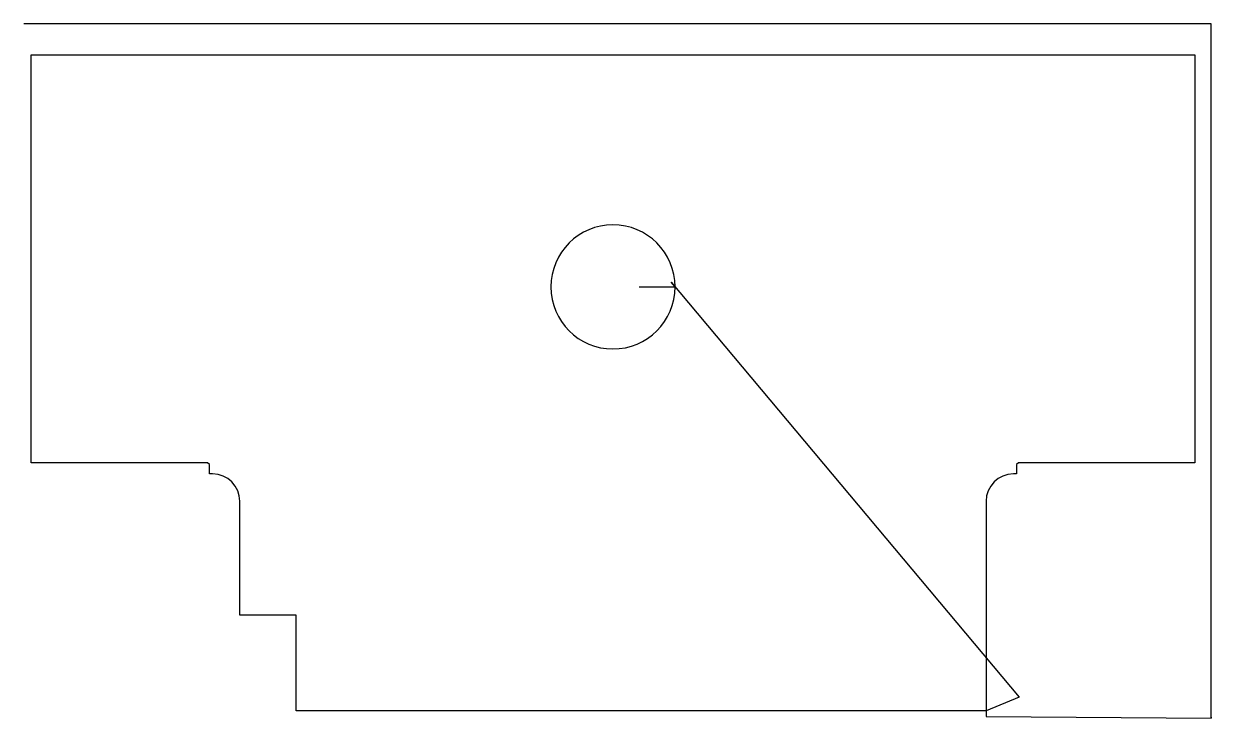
# Model space of a CAD drawing. Header units: metres. Extents: x 922 to 1975, y 0 to 615.
import ezdxf

# ---------------------------------------------------------------- set-up
doc = ezdxf.new("R2010")
doc.units = ezdxf.units.M

msp = doc.modelspace()

# ---------------------------------------------------------------- linework, layer by layer
at = {"layer": 'TOOL_0'}
for p, q in [((923.391, 615.345), (922.391, 615.345)), ((1975.04, 615.345), (923.391, 615.345)), ((1975.04, 1), (1975.04, 615.345)), ((928.953, 226.451), (928.953, 587.951)), ((928.953, 587.951), (1960.453, 587.951)), ((1960.453, 587.951), (1960.453, 226.451)), ((1467.994, 382.201), (1499.703, 382.201)), ((1499.703, 382.201), (1496.25, 386.485)), ((1496.25, 386.485), (1804.827, 18.546)), ((1085.321, 226.451), (928.953, 226.451)), ((1086.953, 224.819), (1085.321, 226.451)), ((1086.953, 216.451), (1086.953, 224.819)), ((1804.085, 226.451), (1802.453, 224.819)), ((1802.453, 224.819), (1802.453, 216.451)), ((1960.453, 226.451), (1804.085, 226.451)), ((1089.703, 216.451), (1086.953, 216.451)), ((1802.453, 216.451), (1799.703, 216.451)), ((1113.953, 91.451), (1113.953, 192.201)), ((1775.453, 192.201), (1775.453, 6.451)), ((1163.953, 91.451), (1113.953, 91.451)), ((1163.953, 6.451), (1163.953, 91.451)), ((1804.827, 18.546), (1775.453, 6.451)), ((1775.453, 6.451), (1163.953, 6.451)), ((1775.453, 6.451), (1775.585, 1.397)), ((1775.585, 1.397), (1975.04, 0)), ((1975.04, 0), (1975.04, 1)), ((1975.04, 1), (1975.04, 0)), ((1975.04, 0), (1975.04, 1))]:
    msp.add_line(p, q, dxfattribs=at)
for centre, radius, start, end in [((1444.703, 382.201), 55, 0, 180), ((1444.703, 382.201), 55, 180, 0), ((1089.703, 192.201), 24.25, 0, 90), ((1799.703, 192.201), 24.25, 90, 180)]:
    msp.add_arc(centre, radius, start, end, dxfattribs=at)

doc.saveas('drawing.dxf')
